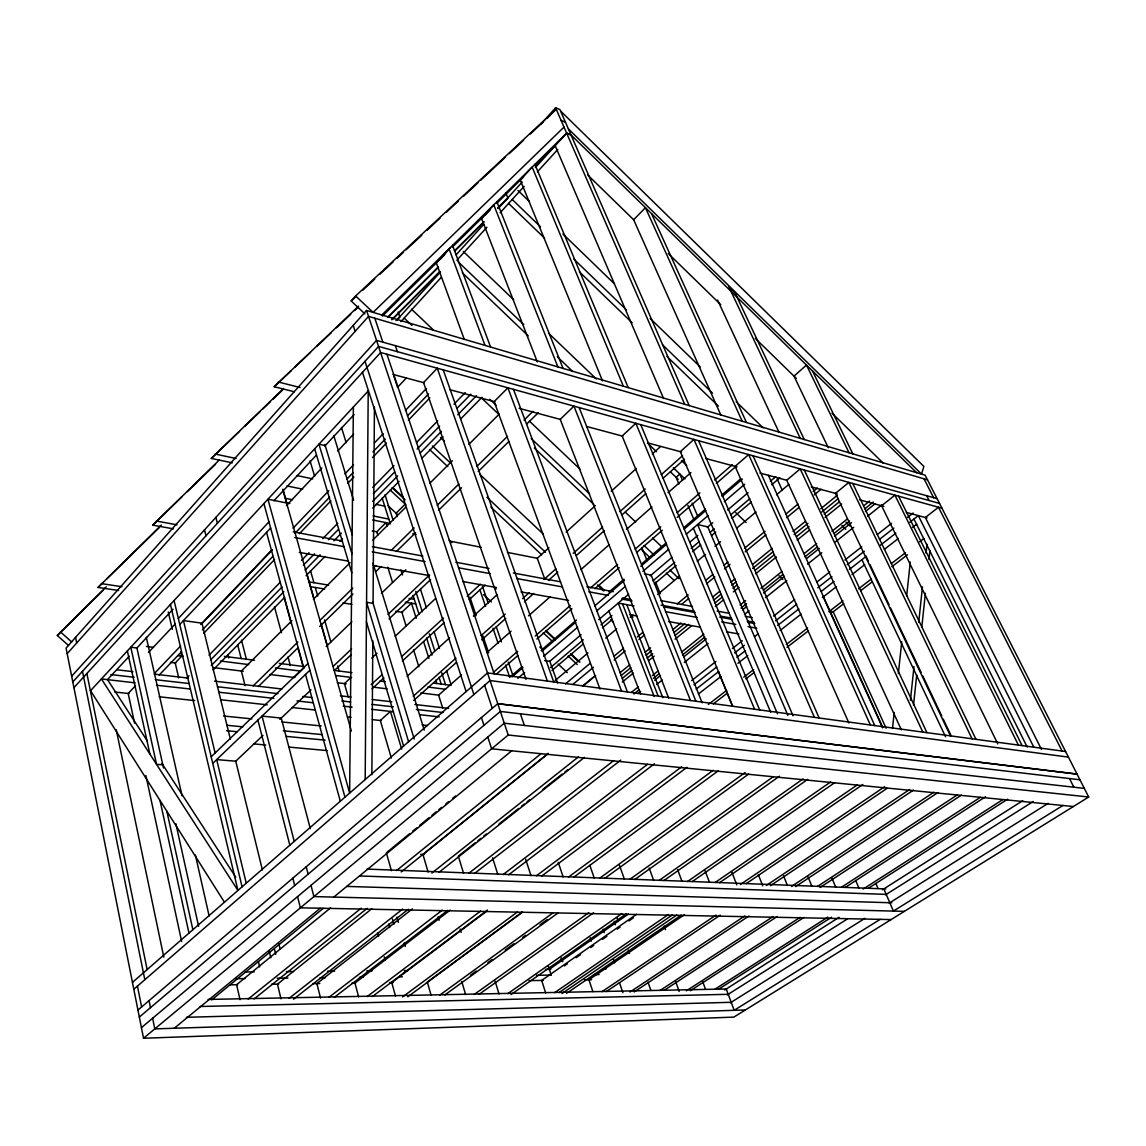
<?xml version="1.0" encoding="UTF-8"?>
<svg xmlns="http://www.w3.org/2000/svg" width="1146" height="1146" viewBox="0 0 1146 1146"><rect width="100%" height="100%" fill="white"/><g stroke="black" fill="none" stroke-linecap="round" stroke-linejoin="round"><path stroke-width="1.5" d="M365.187 779.538L368.21 391.001M371.863 774.71L372.808 640.8M374.427 406.916L373.066 603.312L366.577 602.309L408.578 741.734M353.369 407.031L349.63 793.104L267.935 499.241L286.572 502.951M910.425 700.263L914.007 666.585M918.705 622.278L922.473 586.838M926.054 553.16L926.999 544.307M913.505 705.263L916.714 675.037M921.799 627.034L925.381 593.241M928.976 559.463L929.907 550.567M892.49 728.498L894.195 712.554M898.349 673.59L901.759 641.717M906.687 595.676L910.282 562.041M118.554 590.491L98.026 587.44L161.342 525.026M173.447 528.85L152.704 525.14L219.301 460.019M232.237 462.841L211.294 458.414L283.506 388.48M294.321 391.76L274.209 386.732L358.54 306.125M68.559 645.499L57.3 635.486L106.249 586.809M364.886 313.875L351.192 300.997L355.632 295.954L556.168 109.157L547.172 118.253M937.113 498.711L925.123 475.189L366.534 310.451L66.067 648.063L143.537 1038.247L733.841 1017.118L1088.7 797.014L937.127 498.682L376.561 340.376L71.654 676.226M67.17 653.664L368.554 316.368L366.534 310.451M541.313 123.739L555.595 107.753L559.95 109.615L689.219 405.612M439.863 259.44L450.249 247.937M484.643 215.305L490.202 209.159M397.232 319.576L440.494 271.974M456.108 254.784L483.741 224.372M498.166 208.515L522.189 182.071M535.411 167.517L566.64 133.151L571.023 134.956L916.585 472.668M396.573 320.35L399.796 316.797L398.163 312.056M505.93 193.087L507.864 197.886L497.923 208.142M400.942 321.625L441.239 277.361M456.867 260.228L486.907 227.252M500.129 212.755L524.152 186.383M537.374 171.871L557.801 149.467M72.785 681.927L378.61 346.407L939.548 503.438M73.917 687.643L380.644 352.51L941.969 508.208M90.391 690.837L368.453 390.757M107.395 679.736L129.269 656.214M136.56 648.378L173.017 609.199M273.894 500.788L316.425 455.077M324.934 445.937L354.1 414.594M178.332 618.453L268.923 521.917M148.493 652.432L175.367 623.839M286.471 505.572L321.883 467.883M337.755 450.98L353.627 434.09M397.59 387.305L406.128 378.194M179.764 624.484L270.628 528.062M135.529 685.738L128.18 693.459L134.583 723.155M200.722 624.47L272.132 549.622M154.696 673.16L180.638 645.986M201.639 623.983L272.032 550.223M293.032 528.22L328.845 490.689M344.903 473.871L353.541 464.803M374.541 442.814L383.194 433.747M405.426 410.454L426.412 388.451M159.122 675.109L181.369 651.888M202.384 629.956L272.82 556.426M295.066 533.205L329.676 497.092M346.98 479.028L353.154 472.582M372.937 451.939L385.285 439.047M407.532 415.826L428.547 393.895M182.644 655.226L175.223 662.947L178.733 677.974M203.644 633.351L274.596 559.492M299.364 533.707L330.922 500.859M347.653 483.44L353.856 476.994M372.421 457.655L386.531 442.972M408.334 420.267L429.779 397.949M186.54 678.26L189.033 675.696M209.03 655.197L280.269 582.197M301.513 560.423L309.005 552.73M322.757 538.649L337.755 523.278M372.751 487.408L393.995 465.634M416.485 442.585L437.743 420.811M453.988 404.166L465.233 392.634M210.792 659.752L282.074 586.967M303.332 565.265L314.577 553.762M328.343 539.723L338.342 529.509M373.352 493.754L394.611 472.052M417.115 449.074L439.634 426.083M457.139 408.205L470.891 394.167M211.279 665.54L283.85 591.708M305.108 570.078L320.121 554.793M333.887 540.797L341.393 533.162M372.679 501.332L397.691 475.877M420.21 452.971L441.482 431.326M457.741 414.78L476.507 395.685M213.056 669.952L284.695 597.324M306.068 575.664L324.92 556.555M340.004 541.256L342.525 538.706M372.694 508.122L399.08 481.363M421.714 458.429L443.072 436.769M460.678 418.935L482.036 397.275M396.029 320.594L399.796 316.797M392.261 319.505L440.107 271.573M391.645 319.748L439.692 271.645M405.24 504.111L396.115 513.222L397.204 516.602M291.929 620.659L241.376 671.026L245.101 685.68M313.402 599.243L350.06 562.729M372.794 540.067L405.655 507.32M429.664 483.397L452.412 460.721M468.829 444.362L499.169 414.136M388.494 316.468L438.016 267.262M454.518 250.859L483.727 221.851M497.693 207.97L507.864 197.886M387.849 317.542L438.46 267.247M454.905 250.902L484.013 221.98M57.3 635.486L103.169 590.305M382.449 316.052L444.691 254.699M452.312 247.178L490.416 209.618M496.762 203.343L523.436 177.057M534.867 165.783L555.194 145.743L663.563 398.464M381.847 314.964L566.625 133.165L570.995 134.984M253.137 685.924L297.86 642.032M319.591 620.717L352.81 588.113M373.252 568.058L375.816 565.551M391.144 550.495L414.15 527.934M437.142 505.357L458.858 484.042M476.75 466.494L507.42 436.397M524.037 420.095L532.976 411.328M98.026 587.44L103.14 582.44M106.965 578.687L159.351 527.489M258.337 686.526L297.96 647.777M319.691 626.518L352.925 594.015M375.931 571.525L381.045 566.511M396.387 551.513L415.554 532.761M438.574 510.257L461.58 487.766M478.197 471.507L508.867 441.511M526.759 424.006L538.262 412.761M152.704 525.14L182.171 496.576M187.299 491.62L215.491 464.302M563.99 127.12L373.095 312.385L355.632 295.954M211.193 756.79L308.03 663.462M294.078 677.472L304.363 667.559M326.209 646.516L351.894 621.762M381.446 593.284L405.856 569.763M211.294 458.414L239.571 431.283M244.714 426.341L260.142 411.543M262.706 409.079L270.413 401.687M272.992 399.223L283.277 389.354M212.755 763.379L309.893 670.224M274.209 386.732L291.07 370.774M294.952 367.078L310.523 352.338M316.998 346.207L331.266 332.684M336.451 327.77L350.719 314.262M354.615 310.58L358.497 306.884M333.443 666.155L351.607 648.908M387.964 614.414L429.506 575.005M235.704 761.231L262.978 735.403M279.853 719.402L311.01 689.878M334.517 670.496L351.392 654.524M389.053 618.897L430.624 579.575M350.934 677.544L344.43 683.618L348.298 697.155M371.748 658.105L376.948 653.249M395.169 636.245L435.509 598.57M351.192 300.997L356.42 296.126M362.953 290.038L374.713 279.08M379.942 274.195L393.006 262.019M396.931 258.366L403.464 252.263M406.071 249.828L421.757 235.216M426.971 230.332L440.035 218.155M446.568 212.067L458.328 201.094M463.557 196.224L477.925 182.816M480.546 180.38L505.372 157.231M509.282 153.578L523.65 140.184M530.183 134.082L543.261 121.906M371.261 684.563L381.776 674.894M401.501 656.758L443.559 618.066M467.224 596.307L480.36 584.216M372.063 688.775L383.896 677.916M402.303 661.041L444.376 622.45M469.359 599.544L485.145 585.076M407.145 676.283L449.547 637.835M473.398 616.204L497.249 594.573M537.016 558.532L548.934 547.716M566.167 532.088L595.318 505.658M611.219 491.247L636.402 468.413M652.303 453.988L660.254 446.782M413.219 696.281L455.893 658.162M481.22 635.529L505.228 614.084M522.562 598.599L529.223 592.654M543.892 579.547L555.896 568.831M573.229 553.346L602.567 527.131M619.9 511.646L645.241 489.013M661.242 474.716L682.572 455.664M413.749 700.392L456.423 662.388M481.75 639.812L505.758 618.425M524.424 601.793L533.75 593.485M548.418 580.42L557.758 572.098M576.424 555.466L604.429 530.526M621.762 515.084L645.757 493.697M663.09 478.254L684.434 459.245M420.854 692.958L438.617 695.135L461.451 675.008M486.935 652.532L511.087 631.217M528.535 615.832L550.008 596.894M580.864 569.677L609.042 544.823M626.49 529.423L651.974 506.933M668.075 492.737L690.895 472.61M132.42 982.409L487.523 672.931L1065.579 751.504M493.382 672.387L517.677 651.272M535.225 636.016L570.321 605.503M590.562 587.912L617.565 564.434M635.099 549.192L660.755 526.888M676.957 512.821L699.891 492.866M714.746 479.959L732.294 464.703M496.361 674.163L517.949 655.44M536.844 639.053L571.94 608.626M594.874 588.743L619.169 567.671M636.718 552.458L662.359 530.226M677.2 517.362L700.149 497.464M716.35 483.426L736.592 465.878M133.796 989.285L490.058 680.552L1068.43 757.119M509.927 677.186L522.146 666.686M541.156 650.355L576.452 620.015M609.027 591.995L623.954 579.16M641.602 563.99L666.041 542.989M683.689 527.819L705.406 509.139M721.694 495.144L740.703 478.799M512.09 676.885L522.934 667.574M541.9 651.286L575.765 622.192M594.731 605.905L624.541 580.306M640.8 566.339L666.542 544.221M684.162 529.094L705.836 510.486M722.095 496.519L742.407 479.071M517.863 678.346L524.653 672.53M543.677 656.257L577.627 627.206M596.651 610.933L625.172 586.523M642.834 571.41L668.648 549.321M686.296 534.208L708.042 515.614M724.344 501.662L744.714 484.228M137.921 1010.113L497.765 703.658L1077.054 774.094L497.736 703.687M544.694 660.526L549.822 661.285L581.065 634.712M598.713 619.7L628.581 594.287M650.298 575.808L672.029 557.328M689.677 542.316L697.828 535.383M707.326 527.303L712.755 522.691M727.696 509.984L748.066 492.651M550.51 667.588L583.271 639.826M601.02 624.785L611.95 615.531M652.905 580.836L674.75 562.328M691.138 548.433L699.318 541.499M710.248 532.245L714.345 528.779M730.718 514.898L749.842 498.696M770.313 481.349L775.785 476.722M139.311 1017.104L500.358 711.437L1079.947 779.796M551.928 670.496L583.314 643.966M602.424 627.807L611.978 619.742M654.294 583.973L676.14 565.508M692.513 551.67L700.707 544.737M711.623 535.511L715.72 532.059M732.093 518.207L751.203 502.048M771.688 484.744L779.867 477.825M141.431 1027.633L504.283 723.183L1084.317 788.376M555.165 680.48L587.955 652.976M605.718 638.064L616.648 628.896M630.314 617.436L633.036 615.144M657.632 594.502L679.492 576.166M697.255 561.268L705.449 554.392M715.018 546.356L720.49 541.772M736.878 528.02L756.002 511.976M776.501 494.771L788.792 484.457M565.494 683.861L590.176 663.29M143.537 1038.247L508.222 735.016L1088.7 797.014M572.828 684.42L593.456 667.301M613.955 656.271L623.567 648.321M637.305 636.961L642.806 632.406M677.143 603.999L688.13 594.917M705.993 580.148L712.869 574.461M723.857 565.365L727.982 561.955M744.47 548.332L765.07 531.286M785.683 514.239L798.046 504.011M813.159 491.519L817.284 488.11M582.426 686.196L593.456 677.085M614.156 660.01L625.186 650.899M638.981 639.511L644.51 634.956M681.755 604.214L688.66 598.527M706.595 583.715L714.875 576.896M724.53 568.917L730.045 564.362M745.215 551.842L765.915 534.767M786.614 517.691L799.034 507.434M814.204 494.914L821.109 489.227M583.228 685.838L595.605 675.639M409.853 833.5L386.36 852.825L391.431 870.688M412.617 831.237L416.757 827.827M419.522 825.55L429.191 817.585M431.956 815.322L436.11 811.912M438.861 809.635L441.625 807.357M445.78 803.948L448.544 801.67M452.684 798.261L455.449 795.997M174.249 1028.263L320.25 908.234M333.801 897.074L511.732 750.802M211.724 999.856L323.301 908.291M330.635 907.833L236.606 984.715L240.044 999.684M620.086 672.688L629.77 664.78M644.997 652.346L650.541 647.819M672.673 629.741L680.982 622.951M712.812 596.951L719.731 591.293M730.804 582.254L734.958 578.859M752.951 564.161L772.318 548.332M793.075 531.372L805.538 521.201M820.751 508.767L837.368 495.201M621.204 675.524L630.887 667.631M646.1 655.226L651.63 650.713M673.776 632.678L684.835 623.653M713.886 599.974L720.805 594.33M731.879 585.32L736.033 581.924M752.621 568.402L773.378 551.484M794.135 534.566L807.959 523.292M821.797 512.018L838.399 498.481M622.307 678.346L631.976 670.482M647.189 658.105L652.719 653.607M674.851 635.6L688.689 624.355M714.961 602.982L721.88 597.353M732.939 588.356L737.079 584.99M755.071 570.364L774.424 554.621M796.556 536.615L809.004 526.487M824.218 514.124L839.431 501.747M622.264 682.071L633.38 673.046M648.65 660.655L654.208 656.142M675.037 639.224L691.711 625.702M715.319 606.549L723.656 599.773M733.368 591.895L738.926 587.382M755.586 573.86L776.429 556.942M797.258 540.038L809.749 529.896M825.034 517.491L841.694 503.968M396.516 870.573L540.654 753.982M401.229 871.92L548.175 753.481M548.289 753.481L422.946 854.515L428.131 872.077M248.152 999.068L361.176 908.205M631.432 692.37L638.394 686.783M652.318 675.596L657.89 671.112M681.569 652.103L703.845 634.196M740.058 605.117L745.631 600.633M760.958 588.328L781.844 571.553M804.12 553.647L816.654 543.576M831.982 531.271L847.295 518.966M864.012 505.544L869.585 501.074M633.81 694.003L639.368 689.548M653.292 678.389L658.864 673.92M682.529 654.953L704.804 637.09M741.004 608.082L746.576 603.613M763.279 590.219L782.761 574.604M805.036 556.741L817.571 546.699M834.274 533.305L849.587 521.043M864.901 508.767L873.252 502.063M254.111 998.954L367.207 908.334M637.864 693.617L640.657 691.382M654.624 680.208L660.211 675.739M683.933 656.744L706.28 638.866M742.579 609.83L746.762 606.478M763.523 593.069L784.466 576.309M806.798 558.431L819.361 548.375M834.718 536.084L851.478 522.676M865.445 511.503L875.215 503.681M371.848 908.706L277.461 984.142L280.999 998.854M656.672 684.463L662.259 679.993M684.348 662.388L708.142 643.407M744.528 614.385L749.011 610.818M765.528 597.639L786.801 580.678M807.515 564.161L821.782 552.787M835.506 541.843L853.698 527.332M867.694 516.173L881.947 504.799M431.87 873.051L578.515 756.818M475.16 842.84L458.328 856.148L463.528 873.166M477.968 840.62L480.776 838.414M483.583 836.193L486.377 833.973M499.011 823.988L518.651 808.46M521.459 806.24L524.252 804.034M527.06 801.813L529.867 799.593M542.502 789.608L562.142 774.08M564.935 771.86L567.743 769.654M439.176 872.178L584.417 757.406M691.64 680.595L715.906 661.5M732.423 648.521L742.264 640.772M773.593 616.133L794.651 599.573M816.797 582.154L829.761 571.954M844.917 560.036L861.792 546.771M877.263 534.595L891.559 523.35M289.193 998.252L402.647 909.079M754.455 636.732L758.408 633.623M693.96 684.792L716.751 666.929M734.629 652.919L744.442 645.227M775.613 620.803L796.728 604.243M817.743 587.783L831.939 576.653M847.195 564.692L864.328 551.283M879.455 539.408L893.894 528.105M907.517 517.433L913.118 513.036M293.534 999.226L408.434 909.208M412.402 908.893L316.883 983.583L320.536 998.037M696.152 689.118L718.657 671.556M736.935 657.274L745.373 650.684M777.704 625.43L798.805 608.956M821.295 591.393L833.944 581.509M849.415 569.433L866.29 556.254M880.357 545.267L895.814 533.191M909.881 522.204L918.318 515.614L1033.721 747.034M698.473 693.975L721.006 676.455M737.895 663.305L747.751 655.641M780.14 630.443L801.269 614.012M822.384 597.582L836.465 586.623M851.965 574.576L864.628 564.72M884.354 549.378L898.435 538.419M912.517 527.475L916.728 524.18M468.786 873.281L613.669 760.629M474.501 873.496L620.76 760.113M708.271 704.518L726.707 690.322M743.74 677.214L753.667 669.579M786.285 644.467L807.572 628.094M828.845 611.72L843.026 600.791M858.626 588.786L871.404 578.959M891.259 563.674L905.44 552.759M919.622 541.843L923.905 538.548M328.845 997.392L442.213 910.182M713.285 703.916L727.452 693.029M745.888 678.876L754.397 672.33M787.001 647.289L808.274 630.945M832.368 612.437L843.714 603.713M860.732 590.648L872.077 581.939M891.917 566.683L907.517 554.707M334.374 997.292L447.8 910.311M450.134 910.139L354.959 983.053L358.598 996.819M503.137 874.57L647.547 764.31M508.652 874.785L654.452 763.78M367.064 996.633L480.675 910.998M372.407 996.519L487.465 910.039M487.05 910.927L391.76 982.537L395.485 996.075M536.371 875.816L681.655 766.803M541.714 876.031L686.955 767.333M402.618 996.905L517.39 912.03M568.545 877.034L713.213 770.241M522.132 912.101L427.343 982.036L431.14 995.344M407.79 996.791L522.576 912.13M573.716 877.22L718.327 770.757M599.702 878.194L745.129 772.533M439.806 995.072L552.787 913.018M470.462 975.246L476.249 971.049M487.852 962.64L492.207 959.489M505.243 950.034L513.938 943.731M522.633 937.414L525.541 935.322M540.038 924.808L547.287 919.55M604.701 878.395L748.639 774.08M444.806 994.972L557.801 913.133M629.885 879.326L773.149 776.802M634.741 879.512L779.38 776.243M474.329 994.384L588.758 912.703M479.157 994.284L593.585 912.803M659.151 880.429L803.088 778.893M663.863 880.601L807.715 779.366M507.793 993.654L621.748 913.649M511.016 994.585L626.418 913.749M549.335 969.344L628.309 914.093M636.56 914.293L541.671 980.432L545.697 993.009M564.391 965.892L567.327 963.843M576.123 957.712L580.521 954.661M590.792 947.513L593.728 945.464M602.524 939.333L606.922 936.268M617.193 929.12L620.115 927.085M628.925 920.954L633.323 917.889M687.543 881.489L830.649 781.93M692.141 881.632L834.818 782.603M554.564 992.68L667.889 914.866M715.09 882.52L857.337 784.867M559.033 992.579L672.33 914.952M719.559 882.664L862.823 784.509M562.013 993.496L676.756 915.052M566.439 993.41L681.168 915.138M684.449 914.68L588.929 979.773L592.869 991.591M740.359 884.511L884.64 786.715M746.175 883.666L887.061 788.348M601.965 991.677L716.021 915.081M606.234 991.591L720.247 915.167M766.33 885.486L909.68 789.479M770.542 885.629L913.448 790.11M629.985 992.021L744.857 915.926M791.571 886.417L933.961 792.173M634.125 991.949L748.954 916.012M795.625 886.574L937.915 792.574M817.585 886.359L957.497 794.794M660.039 990.459L773.12 916.528M820.049 887.477L961.351 795.181M664.05 990.388L777.074 916.614M841.436 887.248L980.346 797.33M845.275 887.391L985.574 796.742M686.339 990.832L800.137 917.33M690.236 990.746L803.991 917.416M863.153 889.067L1002.521 799.793M868.382 888.25L1007.635 799.206M714.832 989.285L827.842 917.144M718.614 989.199L831.566 917.23M724.63 990.015L839.101 917.301M882.434 889.783L1022.719 800.696M727.309 994.871L847.897 918.634M885.586 894.811L1033.32 801.426M730.289 1002.85L864.986 918.304M889.21 903.105L1048.132 803.36M880.171 919.35L734.185 1010.314L726.22 988.998M1062.872 805.48L893.422 911.084L883.838 888.895M745.373 1009.955L154.782 1028.879L152.633 1018.221M186.34 1017.304L731.649 1002.277M200.278 1006.489L728.627 994.298M208.056 999.441L726.65 988.984M230.418 984.815L237.58 984.715M271.545 984.242L278.693 984.142M312.672 983.655L319.82 983.555M351.994 983.11L355.575 983.053M389.54 982.58L393.121 982.537M529.008 980.632L543.304 980.417M584.431 979.844L591.58 979.744M236.033 978.698L244.972 978.584M277.174 978.226L287.904 978.097M320.092 977.739L325.464 977.667M359.443 977.28L363.024 977.237M398.794 976.836L402.375 976.793M536.514 975.26L550.825 975.103M593.743 974.616L599.114 974.544M245.273 971.951L254.211 971.88M286.371 971.607L293.519 971.55M327.47 971.249L334.618 971.192M366.777 970.92L372.135 970.877M404.294 970.605L407.876 970.576M545.453 969.401L550.825 969.344M602.638 968.914L606.205 968.871M891.115 919.565L300.381 907.833L297.545 896.645M904.352 911.357L313.904 896.587L311.01 885.342M346.751 886.417L891.803 902.79M359.916 875.974L886.46 894.396M367.064 869.098L885.844 888.952M420.625 854.372L424.192 854.529M162.818 764.855L156.544 764.353L130.816 647.218L136.918 647.991L163.52 768.021M253.409 743.869L265.714 744.986M288.563 747.063L327.24 750.587M226.607 730.704L237.165 731.707M286.443 736.42L325.163 740.13M1073.358 806.526L491.634 748.811L487.781 737.021M227.008 725.289L242.823 726.836M283.263 730.804L321.94 734.586M223.456 715.992L251.876 718.886M282.074 721.966L321.166 725.948M114.786 692.026L128.997 693.545M159.194 696.782L194.734 700.593M347.539 716.981L351.091 717.353M372.407 719.645L381.289 720.59M422.158 724.974L427.487 725.547M221.235 699.805L267.262 704.819M292.044 707.512L315.064 710.019M135.156 682.844L101.421 678.948L237.938 890.456L170.439 604.443M156.501 685.236L190.279 689.018M218.743 692.198L273.865 698.372M296.986 700.951L312.987 702.742M343.213 706.137L352.109 707.125M371.662 709.317L393.508 711.766M419.68 714.689L439.233 716.88M110.861 674.593L134.139 677.243M155.269 679.664L189.162 683.532M217.454 686.755L277.919 693.659M302.716 696.496L311.64 697.513M341.809 700.965L350.705 701.982M372.006 704.403L393.322 706.838M416.385 709.474L443.072 712.525M116.964 669.78L132.922 671.642M154.209 674.12L187.901 678.045M214.503 681.139L281.887 688.99M340.419 695.808L351.048 697.055M372.335 699.533L391.846 701.796M414.895 704.489L448.587 708.414M170.439 662.359L175.768 663.004M213.056 667.559L243.253 671.255M269.897 674.507L294.766 677.544M337.382 682.758L346.264 683.847M372.908 687.099L387.119 688.832M177.788 655.684L183.116 656.343M220.361 661.013L248.739 664.58M275.341 667.917L300.18 671.026M335.649 675.481L351.607 677.472M379.985 681.039L385.314 681.712M427.873 687.041L445.608 689.276M146.444 646.444L153.521 647.347M224.401 656.386L254.527 660.239M279.338 663.405L304.134 666.571M334.26 670.41L351.98 672.673M433.489 683.073L451.209 685.337M101.378 583.615L121.92 586.709M343.084 602.939L351.851 604.329M395.628 611.276L402.633 612.394M310.58 586.695L324.605 588.987M405.226 602.194L415.74 603.913M309.219 581.91L328.487 585.105M409.036 598.456L414.293 599.329M629.971 614.757L636.99 616.004M668.591 621.576L700.192 627.149M726.521 631.79L738.812 633.967M299.292 552.386L348.57 561.182M373.209 565.565L429.535 575.607M462.97 581.566L496.419 587.526M521.058 591.923L568.574 600.389M156.3 521.058L177.057 524.811M634.025 605.962L618.238 603.097L654.194 696.496M665.597 611.692L697.169 617.422M721.722 621.877L735.761 624.427M748.037 626.647L756.804 628.252M621.562 599.043L632.091 600.977M663.634 606.778L695.192 612.58M719.745 617.092L732.008 619.356M747.794 622.249L754.799 623.539M294.837 537.574L344.129 546.671M372.292 551.871L425.109 561.612M458.543 567.786L490.23 573.63M516.645 578.501L562.414 586.938M588.815 591.809L608.182 595.39M622.264 597.983L631.059 599.616M660.998 605.131L694.433 611.305M720.848 616.176L731.406 618.124M747.249 621.046L754.297 622.335M293.247 531.859L342.496 541.055M372.393 546.642L422.831 556.068M455.907 562.256L488.984 568.43M513.351 572.986L560.58 581.824M586.967 586.752L613.354 591.68M660.841 600.561L692.499 606.478M717.124 611.076L729.429 613.382M745.258 616.333L752.292 617.651M372.221 530.956L377.478 531.973M412.675 533.807L416.184 534.494M449.533 541.055L481.119 547.258M507.449 552.429L537.273 558.288L544.679 578.845M644.324 573.731L651.143 575.091L702.14 702.813M286.758 502.85L289.838 503.466M372.679 519.969L390.213 523.464M829.632 611.105L833.185 611.806L886.13 728.283M285.483 498.324L292.488 499.742M373.066 515.944L388.838 519.109M286.887 485.933L302.616 489.184M375.988 504.355L384.727 506.16M297.015 475.561L312.7 478.899M215.133 454.031L236.09 458.515M325.235 445.622L318.946 444.19L351.951 553.747M278.349 382.019L300.152 387.52M392.92 374.398L424.034 382.764M449.963 389.726L494.9 401.816M519.109 408.32L560.595 419.465M586.523 426.441L622.822 436.196M648.751 443.173L681.598 451.997M705.807 458.5L736.921 466.866M759.984 473.069L787.044 480.332M811.253 486.849L837.182 493.811M859.658 499.857L883.853 506.36M906.328 512.405L927.071 517.978M927.529 479.845L368.525 316.396L508.222 735.016M561.096 120.387L565.451 122.221M60.437 631.919L71.711 641.961M390.199 490.073L405.899 504.713M493.554 586.48L496.175 588.915M543.276 632.85L552.444 641.388M568.144 656.028L577.298 664.565M388.007 505.673L397.161 514.196M483.54 594.631L491.39 601.937M539.809 647.032L542.43 649.467M558.131 664.093L567.299 672.616M392.992 487.781L403.449 497.536M449.203 540.224L451.81 542.66M545.926 630.472L555.079 639.01M570.765 653.65L579.919 662.187M392.104 487.666L405.14 499.828M546.012 631.26L555.151 639.783M570.794 654.38L578.63 661.686M599.1 585.391L604.3 590.276M630.286 614.729L632.879 617.178M440.551 437.385L444.462 441.067M479.601 474.143L543.39 534.165M597.353 584.933L603.856 591.05M432.386 445.995L450.593 463.099M486.993 497.292L545.482 552.257M429.535 449.519L447.785 466.651M490.803 507.048L541.643 554.793M610.732 619.685L613.339 622.12M404.166 318.087L411.944 325.464M489.743 399.223L496.218 405.369M531.228 438.56L589.574 493.883M644.023 545.51L654.409 555.337M669.966 570.092L679.034 578.701M481.205 397.691L499.341 414.866M534.294 448L593.857 504.441M641.76 549.836L649.524 557.185M666.356 573.143L674.135 580.506M411.514 309.191L433.546 330.105M529.423 421.141L579.962 469.115M625.315 512.176L635.672 522.017M652.518 538.004L661.586 546.613M457.999 261.675L523.751 324.619M557.271 356.707L572.756 371.519M647.533 443.101L656.558 451.739M673.318 467.783L684.936 478.885M462.339 272.834L528.263 335.907M670.453 471.923L678.217 479.329M779.036 575.779L782.919 579.489M463.313 251.49L513.666 299.751M548.519 333.171L596.292 378.954M681.512 460.62L686.669 465.577M735.732 512.606L746.06 522.504M512.233 199.504L540.482 226.808M573.86 259.082L626.504 309.979M662.445 344.731L712.525 393.135M846.035 522.232L849.888 525.957M508.623 203.458L544.665 238.282M579.403 271.846L632.177 322.828M666.915 356.406L718.399 406.128M841.938 525.498L845.791 529.223M517.992 190.494L529.538 201.682M562.915 233.985L614.256 283.678M650.183 318.473L700.235 366.921M736.176 401.716L763.136 427.802M587.712 174.966L633.752 219.86M668.29 253.538L720.734 304.664M755.257 338.342L796.384 378.452M832.01 413.176L883.165 463.07M560.552 110.99L923.877 466.436L921.527 474.1L568.387 128.925M107.495 679.621L147.318 740.975M161.901 763.422L235.732 877.163M90.534 690.694L224.444 902.203M924.048 478.827L933.632 497.722M1062.113 751.031L938.502 507.248L925.323 517.505L1041.499 749.498M926.684 495.731L929.091 500.516M1069.505 778.564L1073.859 787.202M913.949 519.038L1027.203 747.077M898.579 496.175L1022.089 745.588M1018.407 745.101L894.911 495.158L881.618 505.758L997.751 743.826M812.471 370.932L852.825 453.859M849.043 452.742L806.483 365.087L794.006 376.117L828.3 447.728M852.753 483.469L975.962 739.328M972.066 738.798L848.885 482.394L835.491 493.353L950.621 736.262M866.09 556.412L868.382 561.239M869.914 564.462L889.024 604.759M890.542 607.982L921.126 672.458M922.659 675.682L941.768 715.978M943.287 719.215L950.936 735.331M861.907 559.678L945.579 736.835M804.263 439.548L735.03 292.846L728.956 286.93L800.252 438.359M804.306 470.032L926.956 732.666M922.802 732.093L800.209 468.886L786.715 480.246L901.343 729.83M717.597 300.051L778.836 431.956M777.203 479.114L782.346 490.388M651.587 213.729L746.447 422.487M768.422 475.332L882.792 727.409M823.215 596.937L882.563 727.796M742.178 421.227L645.427 207.698L633.652 219.76L720.877 415.096M753.008 455.793L874.785 725.576M870.358 724.974L748.667 454.59L735.087 466.365L848.9 722.983M555.595 107.753L684.663 404.266M698.587 440.694L819.132 718.012M814.405 717.367L693.975 439.419L680.323 451.653L793.018 715.749M875.902 883.48L878.022 888.408M787.875 715.348L707.798 526.902L697.599 524.539L777.461 713.786M855.661 880.415L858.87 887.964M682.558 480.475L679.822 474L676.083 477.309L678.862 483.899M692.155 503.137L697.628 516.087M687.901 505.329L694.147 520.155M693.359 528.163L770.714 712.325M534.924 164.351L628.223 387.62M831.838 877.893L835.678 887.076M640.743 424.65L759.64 709.918M623.352 386.188L532.145 167.087L520.313 180.137L602.538 380.859M754.584 709.231L635.844 423.289L622.149 436.01L732.609 706.351M808.016 876.862L811.841 886.173M718.485 671.685L732.638 706.323M783.52 875.788L787.331 885.228M641.774 547.473L647.06 560.681M655.641 582.168L660.268 593.728M579.16 407.575L695.894 701.252M496.877 201.796L563.073 368.41M690.465 700.521L573.945 406.128L560.208 419.364L668.619 697.957M557.873 366.878L493.768 204.848L481.506 218.399L537.302 361.85M758.323 874.699L762.749 885.858M731.764 871.948L736.792 884.898M626.776 604.658L662.789 697.642M622.522 603.885L657.876 695.407M608.941 611.047L640.614 694.247M705.077 870.759L709.446 882.262M513.465 389.354L627.421 691.94M621.576 691.153L507.879 387.806L494.155 401.616L599.974 689.09M452.555 245.387L490.574 346.994M484.987 345.347L449.06 248.825L436.325 262.935L464.273 339.359M677.587 869.542L681.927 881.202M702.627 981.377L705.549 989.313M649.166 868.009L653.664 880.4M664.236 926.183L665.454 929.549M675.725 981.793L679.191 991.476M549.822 661.285L557.558 683.045M619.413 865.13L624.427 879.283M443.216 369.857L553.676 681.913M547.373 681.068L437.242 368.21L423.533 382.635L526.028 679.449M648.02 982.237L650.885 990.416M617.15 918.104L618.324 921.47M628.28 950.106L629.455 953.472M614.256 921.413L615.416 924.793M589.861 865.359L594.273 878.137M603.097 929.205L604.243 932.572M613.468 959.503L614.628 962.869M619.47 982.681L622.88 992.651M482.495 586.466L488.239 603.269M496.275 626.805L501.432 641.918M508.323 662.087L512.921 675.538M479.873 589.689L485.56 606.435M492.966 628.194L498.095 643.278M505.501 665.038L509.497 676.756M395.327 345.634L397.375 351.664M520.399 713.8L524.352 725.447M590.19 937.772L591.336 941.153M469.889 597.023L476.149 615.646M482.982 635.973L488.669 652.905M558.245 862.365L563.159 876.962M386.933 354.257L494.198 673.834M374.799 318.187L382.836 342.153M393.794 375.874L397.719 387.577M484.615 685.279L492.264 708.357M561.669 958.271L562.786 961.666M561.039 958.085L562.156 961.494M353.24 325.392L355.131 331.38M365.001 361.348L473.9 694.562M481.435 717.582L483.956 725.332M525.656 859.256L531.028 875.73M362.48 372.35L466.107 691.582M548.246 965.963L551.197 975.074M420.496 589.302L426.455 607.896M434.048 631.561L439.462 648.464M446.51 670.439L450.836 683.961M385.013 494.771L393.107 520.198M415.797 591.379L422.287 611.72M429.306 633.767L434.706 650.713M441.74 672.745L445.522 684.606M382.177 498.138L390.313 523.794M413.047 595.404L418.992 614.156M426.57 638.021L431.985 655.082M439.018 677.243L441.181 684.062M492.536 857.738L497.837 874.47M387.047 526L385.987 522.619L376.762 531.83L377.808 535.196M400.928 569.906L402.533 574.977M416.213 618.267L411.457 603.211L401.845 612.265L406.099 625.902M423.619 641.688L428.905 658.406M435.767 680.165L436.827 683.503M438.632 695.135L442.728 708.128M387.806 567.227L392.534 582.397M413.548 649.768L418.863 666.814M341.479 427.515L346.207 442.7M333.701 435.451L353.584 500.157M372.951 563.173L424.235 730.074M495.086 981.091L499.011 993.954M324.891 444.533L352.409 535.254M372.665 602.022L414.207 738.998M460.119 929.005L461.15 932.414M314.649 448.817L351.765 572.842M366.419 621.82L403.593 746.06M401.673 749.097L390.428 711.422L380.3 720.49L391.359 758.065M310.065 460.907L314.634 476.306M461.766 981.549L465.634 994.642M438.101 916.886L439.104 920.31M310.494 570.679L313.932 582.684M315.293 587.454L317.729 595.992M324.547 619.871L330.879 642.047M337.698 665.926L339.159 671.04M282.919 489.17L287.431 505.2M306.784 573.315L313.975 598.656M321.166 623.954L327.584 646.502M282.861 489.886L351.378 731.076M396.96 917.172L398.421 922.344M404.237 943L405.211 946.438M392.433 918.977L393.923 924.306M388.781 924.077L389.74 927.529M263.881 503.61L344.96 797.172M377.636 932.787L378.581 936.225M384.254 956.853L385.199 960.291M266.545 532.403L303.661 667.66M305.509 674.421L340.305 801.226M284.194 597.782L291.256 623.524M297.845 647.547L303.031 666.428M274.467 606.836L281.472 632.764M288.004 656.959L290.339 665.597M310.28 828.544L281.243 718.084L262.047 716.092L294.236 841.393M215.878 517.362L217.382 523.292M306.24 866.777L308.116 874.197M241.505 640.17L246.376 659.194M257.907 720.075L289.838 845.218M237.68 644.811L241.176 658.535M204.518 529.882L206.008 535.769M292.875 878.137L294.694 885.557M227.896 654.509L228.77 657.976M230.346 739.07L201.954 623.166L183.46 620.573L215.119 753.008M262.405 869.986L235.761 761.188L216.694 759.612L246.232 883.222M278.893 943.889L280.168 949.074M274.453 949.074L275.742 954.36M269.167 950.908L270.828 957.841M174.077 600.533L242.078 886.846M258.409 961.652L259.641 966.866M180.767 652.131L181.727 656.171M168.276 612.007L172.33 629.269M146.301 637.334L182.042 795.811M195.393 855.016L209.131 915.969M175.882 823.773L198.616 926.312M166.843 811.239L192.872 929.721M127.364 650.942L149.868 754.011M159.996 800.409L188.975 933.13M145.886 775.556L181.655 941.511M116.233 729.773L163.821 957.197M86.867 673.504L147.146 969.588M75.579 637.377L76.696 642.992M82.455 671.327L144.826 979.73M149.052 1000.63L150.47 1007.649M137.448 986.119L141.617 1006.962"/></g></svg>
